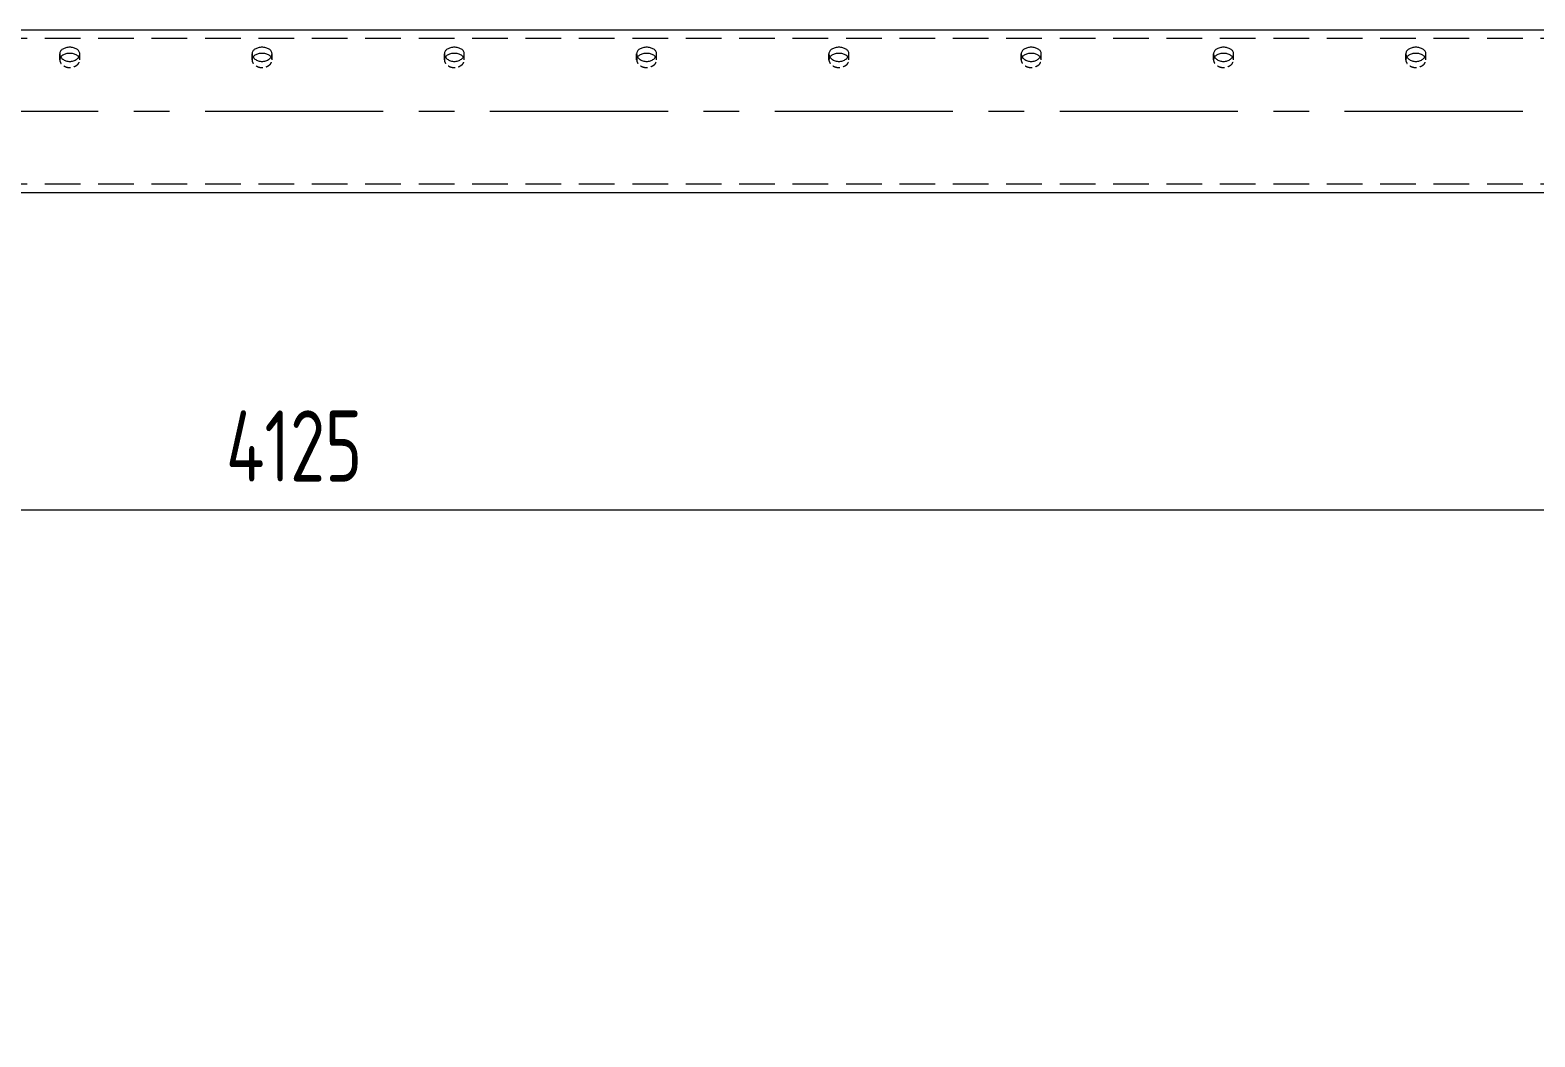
# Model space of a CAD drawing. Header units: millimetres. Extents: x -46397 to 283259, y -8690 to 23983.
# Drawn here: x 166660 to 167716, y 422 to 1129 of the extents above; entities that cross this region are included whole.
import ezdxf
from ezdxf import colors
from ezdxf.entities.mleader import LeaderData, LeaderLine
from ezdxf.math import Vec2, Vec3

# ---------------------------------------------------------------- set-up
doc = ezdxf.new("R2010")
doc.units = ezdxf.units.MM
doc.linetypes.add('CENTER', pattern=[2, 1.25, -0.25, 0.25, -0.25])
doc.linetypes.add('HIDDENX2', pattern=[0.75, 0.5, -0.25])
doc.layers.get('Defpoints').update_dxf_attribs({"lineweight": 0})
doc.layers.add('DUONGTAM', color=1, linetype='CENTER', lineweight=0)
doc.layers.add('PHANTOM 2', color=8, linetype='Continuous', lineweight=0)
doc.layers.add('flashshoot', color=7, linetype='Continuous')
doc.styles.add('GHI CHÚ 1', font='isocp_IV25.ttf', dxfattribs={"width": 0.8})
doc.styles.get("Standard").update_dxf_attribs({"font": 'isocp.shx', "width": 0.8})
doc.dimstyles.new('1-30SCALE', dxfattribs={"dimtxt": 75, "dimasz": 75, "dimexe": 37.5, "dimexo": 30, "dimgap": 30, "dimtad": 1, "dimtoh": 1, "dimdec": 0, "dimdsep": 46, "dimtxsty": 'GHI CHÚ 1', "dimcen": 0.09, "dimclrd": 256, "dimclre": 256, "dimclrt": 2, "dimadec": 0, "dimazin": 0, "dimtfac": 1, "dimtdec": 0, "dimtofl": 0, "dimtmove": 0, "dimatfit": 3, "dimfxl": 1, "dimlwd": 0, "dimlwe": 0, "dimarcsym": 0})

# ---------------------------------------------------------------- blocks, each defined once
blk = doc.blocks.new('_Dot')
at = {"color": 0, "linetype": 'ByBlock', "lineweight": -2}
blk.add_line((-0.5, 0), (-1, 0), dxfattribs=at)
at = {"color": 0, "linetype": 'ByBlock', "const_width": 0.5}
blk.add_lwpolyline([(-0.25, 0, 1), (0.25, 0, 1)], format="xyb", close=True, dxfattribs=at)
blk = doc.blocks.new('A$C46e65358')
at = {"color": 150, "linetype": 'Continuous', "lineweight": 0, "ltscale": 10, "extrusion": (2.28848e-17, 1, 0)}
for p, q in [((1125, -668.7), (-3000, -668.7)), ((1125, -783), (-2842, -783))]:
    blk.add_line(p, q, dxfattribs=at)
at = {"color": 1, "linetype": 'HIDDENX2', "lineweight": 0, "ltscale": 50, "extrusion": (2.28848e-17, 1, 0)}
for p, q in [((1125, -674.7), (-3000, -674.7)), ((1125, -777), (-2842, -777))]:
    blk.add_line(p, q, dxfattribs=at)
at = {"color": 1, "linetype": 'HIDDENX2', "lineweight": 0, "ltscale": 10, "extrusion": (2.28848e-17, 1, 0)}
for p, q in [((-1102, -689.7), (-1102, -685.4)), ((-1088, -689.7), (-1088, -685.4)), ((-967, -689.7), (-967, -685.4)), ((-953, -689.7), (-953, -685.4)), ((-832, -689.7), (-832, -685.4)), ((-818, -689.7), (-818, -685.4)), ((-697, -689.7), (-697, -685.4)), ((-683, -689.7), (-683, -685.4)), ((-562, -689.7), (-562, -685.4)), ((-548, -689.7), (-548, -685.4)), ((-427, -689.7), (-427, -685.4)), ((-413, -689.7), (-413, -685.4)), ((-292, -689.7), (-292, -685.4)), ((-278, -689.7), (-278, -685.4)), ((-157, -689.7), (-157, -685.4)), ((-143, -689.7), (-143, -685.4))]:
    blk.add_line(p, q, dxfattribs=at)
at = {"color": 150, "linetype": 'Continuous', "lineweight": 0, "ltscale": 10}
for points, knots in [([(-1095, -680.8), (-1094.6, -680.8), (-1094.1, -680.8), (-1093.2, -680.9), (-1092.8, -681), (-1091.9, -681.2), (-1091.5, -681.4), (-1090.7, -681.7), (-1090.4, -681.9), (-1089.7, -682.3), (-1089.4, -682.5), (-1088.9, -683), (-1088.7, -683.3), (-1088.4, -683.9), (-1088.2, -684.2), (-1088, -684.8), (-1088, -685.1), (-1088, -685.7), (-1088, -686.1), (-1088.2, -686.7), (-1088.4, -687.1), (-1088.7, -687.7), (-1088.9, -688), (-1089.4, -688.6), (-1089.7, -688.9), (-1090.4, -689.3), (-1090.7, -689.6), (-1091.5, -690), (-1091.9, -690.1), (-1092.8, -690.4), (-1093.2, -690.5), (-1094.1, -690.7), (-1094.6, -690.7), (-1095.4, -690.7), (-1095.9, -690.7), (-1096.8, -690.5), (-1097.2, -690.4), (-1098.1, -690.1), (-1098.5, -690), (-1099.3, -689.6), (-1099.6, -689.3), (-1100.3, -688.9), (-1100.6, -688.6), (-1101.1, -688), (-1101.3, -687.7), (-1101.6, -687.1), (-1101.8, -686.7), (-1102, -686.1), (-1102, -685.7), (-1102, -685.1), (-1102, -684.8), (-1101.8, -684.2), (-1101.6, -683.9), (-1101.3, -683.3), (-1101.1, -683), (-1100.6, -682.5), (-1100.3, -682.3), (-1099.6, -681.9), (-1099.3, -681.7), (-1098.5, -681.4), (-1098.1, -681.2), (-1097.2, -681), (-1096.8, -680.9), (-1095.9, -680.8), (-1095.4, -680.8), (-1095, -680.8)], [0, 0, 0, 0, 1.319832, 1.319832, 2.639664, 2.639664, 3.959497, 3.959497, 5.279329, 5.279329, 6.599151, 6.599151, 7.918973, 7.918973, 9.238795, 9.238795, 10.558617, 10.558617, 11.878439, 11.878439, 13.198261, 13.198261, 14.518084, 14.518084, 15.837906, 15.837906, 17.157738, 17.157738, 18.47757, 18.47757, 19.797402, 19.797402, 21.117235, 21.117235, 22.437067, 22.437067, 23.756899, 23.756899, 25.076731, 25.076731, 26.396564, 26.396564, 27.716386, 27.716386, 29.036208, 29.036208, 30.35603, 30.35603, 31.675852, 31.675852, 32.995674, 32.995674, 34.315496, 34.315496, 35.635318, 35.635318, 36.95514, 36.95514, 38.274973, 38.274973, 39.594805, 39.594805, 40.914637, 40.914637, 42.234469, 42.234469, 42.234469, 42.234469]), ([(-1095, -685.1), (-1095.4, -685.1), (-1095.9, -685.1), (-1096.8, -685.2), (-1097.2, -685.3), (-1098.1, -685.5), (-1098.5, -685.7), (-1099.3, -686), (-1099.6, -686.2), (-1100.3, -686.6), (-1100.6, -686.8), (-1101, -687.2), (-1101.2, -687.4), (-1101.3, -687.6)], [0, 0, 0, 0, 1.320193, 1.320193, 2.640387, 2.640387, 3.96058, 3.96058, 5.280773, 5.280773, 6.600951, 6.600951, 7.575934, 7.575934, 7.575934, 7.575934]), ([(-1088.7, -687.6), (-1088.8, -687.4), (-1089, -687.2), (-1089.4, -686.8), (-1089.7, -686.6), (-1090.4, -686.2), (-1090.7, -686), (-1091.5, -685.7), (-1091.9, -685.5), (-1092.8, -685.3), (-1093.2, -685.2), (-1094.1, -685.1), (-1094.6, -685.1), (-1095, -685.1)], [34.669998, 34.669998, 34.669998, 34.669998, 35.644982, 35.644982, 36.965159, 36.965159, 38.285352, 38.285352, 39.605546, 39.605546, 40.925739, 40.925739, 42.245932, 42.245932, 42.245932, 42.245932]), ([(-960, -680.8), (-959.6, -680.8), (-959.1, -680.8), (-958.2, -680.9), (-957.8, -681), (-956.9, -681.2), (-956.5, -681.4), (-955.7, -681.7), (-955.4, -681.9), (-954.7, -682.3), (-954.4, -682.5), (-953.9, -683), (-953.7, -683.3), (-953.4, -683.9), (-953.2, -684.2), (-953, -684.8), (-953, -685.1), (-953, -685.7), (-953, -686.1), (-953.2, -686.7), (-953.4, -687.1), (-953.7, -687.7), (-953.9, -688), (-954.4, -688.6), (-954.7, -688.9), (-955.4, -689.3), (-955.7, -689.6), (-956.5, -690), (-956.9, -690.1), (-957.8, -690.4), (-958.2, -690.5), (-959.1, -690.7), (-959.6, -690.7), (-960.4, -690.7), (-960.9, -690.7), (-961.8, -690.5), (-962.2, -690.4), (-963.1, -690.1), (-963.5, -690), (-964.3, -689.6), (-964.6, -689.3), (-965.3, -688.9), (-965.6, -688.6), (-966.1, -688), (-966.3, -687.7), (-966.6, -687.1), (-966.8, -686.7), (-967, -686.1), (-967, -685.7), (-967, -685.1), (-967, -684.8), (-966.8, -684.2), (-966.6, -683.9), (-966.3, -683.3), (-966.1, -683), (-965.6, -682.5), (-965.3, -682.3), (-964.6, -681.9), (-964.3, -681.7), (-963.5, -681.4), (-963.1, -681.2), (-962.2, -681), (-961.8, -680.9), (-960.9, -680.8), (-960.4, -680.8), (-960, -680.8)], [0, 0, 0, 0, 1.319832, 1.319832, 2.639664, 2.639664, 3.959497, 3.959497, 5.279329, 5.279329, 6.599151, 6.599151, 7.918973, 7.918973, 9.238795, 9.238795, 10.558617, 10.558617, 11.878439, 11.878439, 13.198261, 13.198261, 14.518084, 14.518084, 15.837906, 15.837906, 17.157738, 17.157738, 18.47757, 18.47757, 19.797402, 19.797402, 21.117235, 21.117235, 22.437067, 22.437067, 23.756899, 23.756899, 25.076731, 25.076731, 26.396564, 26.396564, 27.716386, 27.716386, 29.036208, 29.036208, 30.35603, 30.35603, 31.675852, 31.675852, 32.995674, 32.995674, 34.315496, 34.315496, 35.635318, 35.635318, 36.95514, 36.95514, 38.274973, 38.274973, 39.594805, 39.594805, 40.914637, 40.914637, 42.234469, 42.234469, 42.234469, 42.234469]), ([(-960, -685.1), (-960.4, -685.1), (-960.9, -685.1), (-961.8, -685.2), (-962.2, -685.3), (-963.1, -685.5), (-963.5, -685.7), (-964.3, -686), (-964.6, -686.2), (-965.3, -686.6), (-965.6, -686.8), (-966, -687.2), (-966.2, -687.4), (-966.3, -687.6)], [0, 0, 0, 0, 1.320193, 1.320193, 2.640387, 2.640387, 3.96058, 3.96058, 5.280773, 5.280773, 6.600951, 6.600951, 7.575934, 7.575934, 7.575934, 7.575934]), ([(-953.7, -687.6), (-953.8, -687.4), (-954, -687.2), (-954.4, -686.8), (-954.7, -686.6), (-955.4, -686.2), (-955.7, -686), (-956.5, -685.7), (-956.9, -685.5), (-957.8, -685.3), (-958.2, -685.2), (-959.1, -685.1), (-959.6, -685.1), (-960, -685.1)], [34.669998, 34.669998, 34.669998, 34.669998, 35.644982, 35.644982, 36.965159, 36.965159, 38.285352, 38.285352, 39.605546, 39.605546, 40.925739, 40.925739, 42.245932, 42.245932, 42.245932, 42.245932]), ([(-825, -680.8), (-824.6, -680.8), (-824.1, -680.8), (-823.2, -680.9), (-822.8, -681), (-821.9, -681.2), (-821.5, -681.4), (-820.7, -681.7), (-820.4, -681.9), (-819.7, -682.3), (-819.4, -682.5), (-818.9, -683), (-818.7, -683.3), (-818.4, -683.9), (-818.2, -684.2), (-818, -684.8), (-818, -685.1), (-818, -685.7), (-818, -686.1), (-818.2, -686.7), (-818.4, -687.1), (-818.7, -687.7), (-818.9, -688), (-819.4, -688.6), (-819.7, -688.9), (-820.4, -689.3), (-820.7, -689.6), (-821.5, -690), (-821.9, -690.1), (-822.8, -690.4), (-823.2, -690.5), (-824.1, -690.7), (-824.6, -690.7), (-825.4, -690.7), (-825.9, -690.7), (-826.8, -690.5), (-827.2, -690.4), (-828.1, -690.1), (-828.5, -690), (-829.3, -689.6), (-829.6, -689.3), (-830.3, -688.9), (-830.6, -688.6), (-831.1, -688), (-831.3, -687.7), (-831.6, -687.1), (-831.8, -686.7), (-832, -686.1), (-832, -685.7), (-832, -685.1), (-832, -684.8), (-831.8, -684.2), (-831.6, -683.9), (-831.3, -683.3), (-831.1, -683), (-830.6, -682.5), (-830.3, -682.3), (-829.6, -681.9), (-829.3, -681.7), (-828.5, -681.4), (-828.1, -681.2), (-827.2, -681), (-826.8, -680.9), (-825.9, -680.8), (-825.4, -680.8), (-825, -680.8)], [0, 0, 0, 0, 1.319832, 1.319832, 2.639664, 2.639664, 3.959497, 3.959497, 5.279329, 5.279329, 6.599151, 6.599151, 7.918973, 7.918973, 9.238795, 9.238795, 10.558617, 10.558617, 11.878439, 11.878439, 13.198261, 13.198261, 14.518084, 14.518084, 15.837906, 15.837906, 17.157738, 17.157738, 18.47757, 18.47757, 19.797402, 19.797402, 21.117235, 21.117235, 22.437067, 22.437067, 23.756899, 23.756899, 25.076731, 25.076731, 26.396564, 26.396564, 27.716386, 27.716386, 29.036208, 29.036208, 30.35603, 30.35603, 31.675852, 31.675852, 32.995674, 32.995674, 34.315496, 34.315496, 35.635318, 35.635318, 36.95514, 36.95514, 38.274973, 38.274973, 39.594805, 39.594805, 40.914637, 40.914637, 42.234469, 42.234469, 42.234469, 42.234469]), ([(-825, -685.1), (-825.4, -685.1), (-825.9, -685.1), (-826.8, -685.2), (-827.2, -685.3), (-828.1, -685.5), (-828.5, -685.7), (-829.3, -686), (-829.6, -686.2), (-830.3, -686.6), (-830.6, -686.8), (-831, -687.2), (-831.2, -687.4), (-831.3, -687.6)], [0, 0, 0, 0, 1.320193, 1.320193, 2.640387, 2.640387, 3.96058, 3.96058, 5.280773, 5.280773, 6.600951, 6.600951, 7.575934, 7.575934, 7.575934, 7.575934]), ([(-818.7, -687.6), (-818.8, -687.4), (-819, -687.2), (-819.4, -686.8), (-819.7, -686.6), (-820.4, -686.2), (-820.7, -686), (-821.5, -685.7), (-821.9, -685.5), (-822.8, -685.3), (-823.2, -685.2), (-824.1, -685.1), (-824.6, -685.1), (-825, -685.1)], [34.669998, 34.669998, 34.669998, 34.669998, 35.644982, 35.644982, 36.965159, 36.965159, 38.285352, 38.285352, 39.605546, 39.605546, 40.925739, 40.925739, 42.245932, 42.245932, 42.245932, 42.245932]), ([(-690, -680.8), (-689.6, -680.8), (-689.1, -680.8), (-688.2, -680.9), (-687.8, -681), (-686.9, -681.2), (-686.5, -681.4), (-685.7, -681.7), (-685.4, -681.9), (-684.7, -682.3), (-684.4, -682.5), (-683.9, -683), (-683.7, -683.3), (-683.4, -683.9), (-683.2, -684.2), (-683, -684.8), (-683, -685.1), (-683, -685.7), (-683, -686.1), (-683.2, -686.7), (-683.4, -687.1), (-683.7, -687.7), (-683.9, -688), (-684.4, -688.6), (-684.7, -688.9), (-685.4, -689.3), (-685.7, -689.6), (-686.5, -690), (-686.9, -690.1), (-687.8, -690.4), (-688.2, -690.5), (-689.1, -690.7), (-689.6, -690.7), (-690.4, -690.7), (-690.9, -690.7), (-691.8, -690.5), (-692.2, -690.4), (-693.1, -690.1), (-693.5, -690), (-694.3, -689.6), (-694.6, -689.3), (-695.3, -688.9), (-695.6, -688.6), (-696.1, -688), (-696.3, -687.7), (-696.6, -687.1), (-696.8, -686.7), (-697, -686.1), (-697, -685.7), (-697, -685.1), (-697, -684.8), (-696.8, -684.2), (-696.6, -683.9), (-696.3, -683.3), (-696.1, -683), (-695.6, -682.5), (-695.3, -682.3), (-694.6, -681.9), (-694.3, -681.7), (-693.5, -681.4), (-693.1, -681.2), (-692.2, -681), (-691.8, -680.9), (-690.9, -680.8), (-690.4, -680.8), (-690, -680.8)], [0, 0, 0, 0, 1.319832, 1.319832, 2.639664, 2.639664, 3.959497, 3.959497, 5.279329, 5.279329, 6.599151, 6.599151, 7.918973, 7.918973, 9.238795, 9.238795, 10.558617, 10.558617, 11.878439, 11.878439, 13.198261, 13.198261, 14.518084, 14.518084, 15.837906, 15.837906, 17.157738, 17.157738, 18.47757, 18.47757, 19.797402, 19.797402, 21.117235, 21.117235, 22.437067, 22.437067, 23.756899, 23.756899, 25.076731, 25.076731, 26.396564, 26.396564, 27.716386, 27.716386, 29.036208, 29.036208, 30.35603, 30.35603, 31.675852, 31.675852, 32.995674, 32.995674, 34.315496, 34.315496, 35.635318, 35.635318, 36.95514, 36.95514, 38.274973, 38.274973, 39.594805, 39.594805, 40.914637, 40.914637, 42.234469, 42.234469, 42.234469, 42.234469]), ([(-690, -685.1), (-690.4, -685.1), (-690.9, -685.1), (-691.8, -685.2), (-692.2, -685.3), (-693.1, -685.5), (-693.5, -685.7), (-694.3, -686), (-694.6, -686.2), (-695.3, -686.6), (-695.6, -686.8), (-696, -687.2), (-696.2, -687.4), (-696.3, -687.6)], [0, 0, 0, 0, 1.320193, 1.320193, 2.640387, 2.640387, 3.96058, 3.96058, 5.280773, 5.280773, 6.600951, 6.600951, 7.575934, 7.575934, 7.575934, 7.575934]), ([(-683.7, -687.6), (-683.8, -687.4), (-684, -687.2), (-684.4, -686.8), (-684.7, -686.6), (-685.4, -686.2), (-685.7, -686), (-686.5, -685.7), (-686.9, -685.5), (-687.8, -685.3), (-688.2, -685.2), (-689.1, -685.1), (-689.6, -685.1), (-690, -685.1)], [34.669998, 34.669998, 34.669998, 34.669998, 35.644982, 35.644982, 36.965159, 36.965159, 38.285352, 38.285352, 39.605546, 39.605546, 40.925739, 40.925739, 42.245932, 42.245932, 42.245932, 42.245932]), ([(-555, -680.8), (-554.6, -680.8), (-554.1, -680.8), (-553.2, -680.9), (-552.8, -681), (-551.9, -681.2), (-551.5, -681.4), (-550.7, -681.7), (-550.4, -681.9), (-549.7, -682.3), (-549.4, -682.5), (-548.9, -683), (-548.7, -683.3), (-548.4, -683.9), (-548.2, -684.2), (-548, -684.8), (-548, -685.1), (-548, -685.7), (-548, -686.1), (-548.2, -686.7), (-548.4, -687.1), (-548.7, -687.7), (-548.9, -688), (-549.4, -688.6), (-549.7, -688.9), (-550.4, -689.3), (-550.7, -689.6), (-551.5, -690), (-551.9, -690.1), (-552.8, -690.4), (-553.2, -690.5), (-554.1, -690.7), (-554.6, -690.7), (-555.4, -690.7), (-555.9, -690.7), (-556.8, -690.5), (-557.2, -690.4), (-558.1, -690.1), (-558.5, -690), (-559.3, -689.6), (-559.6, -689.3), (-560.3, -688.9), (-560.6, -688.6), (-561.1, -688), (-561.3, -687.7), (-561.6, -687.1), (-561.8, -686.7), (-562, -686.1), (-562, -685.7), (-562, -685.1), (-562, -684.8), (-561.8, -684.2), (-561.6, -683.9), (-561.3, -683.3), (-561.1, -683), (-560.6, -682.5), (-560.3, -682.3), (-559.6, -681.9), (-559.3, -681.7), (-558.5, -681.4), (-558.1, -681.2), (-557.2, -681), (-556.8, -680.9), (-555.9, -680.8), (-555.4, -680.8), (-555, -680.8)], [0, 0, 0, 0, 1.319832, 1.319832, 2.639664, 2.639664, 3.959497, 3.959497, 5.279329, 5.279329, 6.599151, 6.599151, 7.918973, 7.918973, 9.238795, 9.238795, 10.558617, 10.558617, 11.878439, 11.878439, 13.198261, 13.198261, 14.518084, 14.518084, 15.837906, 15.837906, 17.157738, 17.157738, 18.47757, 18.47757, 19.797402, 19.797402, 21.117235, 21.117235, 22.437067, 22.437067, 23.756899, 23.756899, 25.076731, 25.076731, 26.396564, 26.396564, 27.716386, 27.716386, 29.036208, 29.036208, 30.35603, 30.35603, 31.675852, 31.675852, 32.995674, 32.995674, 34.315496, 34.315496, 35.635318, 35.635318, 36.95514, 36.95514, 38.274973, 38.274973, 39.594805, 39.594805, 40.914637, 40.914637, 42.234469, 42.234469, 42.234469, 42.234469]), ([(-555, -685.1), (-555.4, -685.1), (-555.9, -685.1), (-556.8, -685.2), (-557.2, -685.3), (-558.1, -685.5), (-558.5, -685.7), (-559.3, -686), (-559.6, -686.2), (-560.3, -686.6), (-560.6, -686.8), (-561, -687.2), (-561.2, -687.4), (-561.3, -687.6)], [0, 0, 0, 0, 1.320193, 1.320193, 2.640387, 2.640387, 3.96058, 3.96058, 5.280773, 5.280773, 6.600951, 6.600951, 7.575934, 7.575934, 7.575934, 7.575934]), ([(-548.7, -687.6), (-548.8, -687.4), (-549, -687.2), (-549.4, -686.8), (-549.7, -686.6), (-550.4, -686.2), (-550.7, -686), (-551.5, -685.7), (-551.9, -685.5), (-552.8, -685.3), (-553.2, -685.2), (-554.1, -685.1), (-554.6, -685.1), (-555, -685.1)], [34.669998, 34.669998, 34.669998, 34.669998, 35.644982, 35.644982, 36.965159, 36.965159, 38.285352, 38.285352, 39.605546, 39.605546, 40.925739, 40.925739, 42.245932, 42.245932, 42.245932, 42.245932]), ([(-420, -680.8), (-419.6, -680.8), (-419.1, -680.8), (-418.2, -680.9), (-417.8, -681), (-416.9, -681.2), (-416.5, -681.4), (-415.7, -681.7), (-415.4, -681.9), (-414.7, -682.3), (-414.4, -682.5), (-413.9, -683), (-413.7, -683.3), (-413.4, -683.9), (-413.2, -684.2), (-413, -684.8), (-413, -685.1), (-413, -685.7), (-413, -686.1), (-413.2, -686.7), (-413.4, -687.1), (-413.7, -687.7), (-413.9, -688), (-414.4, -688.6), (-414.7, -688.9), (-415.4, -689.3), (-415.7, -689.6), (-416.5, -690), (-416.9, -690.1), (-417.8, -690.4), (-418.2, -690.5), (-419.1, -690.7), (-419.6, -690.7), (-420.4, -690.7), (-420.9, -690.7), (-421.8, -690.5), (-422.2, -690.4), (-423.1, -690.1), (-423.5, -690), (-424.3, -689.6), (-424.6, -689.3), (-425.3, -688.9), (-425.6, -688.6), (-426.1, -688), (-426.3, -687.7), (-426.6, -687.1), (-426.8, -686.7), (-427, -686.1), (-427, -685.7), (-427, -685.1), (-427, -684.8), (-426.8, -684.2), (-426.6, -683.9), (-426.3, -683.3), (-426.1, -683), (-425.6, -682.5), (-425.3, -682.3), (-424.6, -681.9), (-424.3, -681.7), (-423.5, -681.4), (-423.1, -681.2), (-422.2, -681), (-421.8, -680.9), (-420.9, -680.8), (-420.4, -680.8), (-420, -680.8)], [0, 0, 0, 0, 1.319832, 1.319832, 2.639664, 2.639664, 3.959497, 3.959497, 5.279329, 5.279329, 6.599151, 6.599151, 7.918973, 7.918973, 9.238795, 9.238795, 10.558617, 10.558617, 11.878439, 11.878439, 13.198261, 13.198261, 14.518084, 14.518084, 15.837906, 15.837906, 17.157738, 17.157738, 18.47757, 18.47757, 19.797402, 19.797402, 21.117235, 21.117235, 22.437067, 22.437067, 23.756899, 23.756899, 25.076731, 25.076731, 26.396564, 26.396564, 27.716386, 27.716386, 29.036208, 29.036208, 30.35603, 30.35603, 31.675852, 31.675852, 32.995674, 32.995674, 34.315496, 34.315496, 35.635318, 35.635318, 36.95514, 36.95514, 38.274973, 38.274973, 39.594805, 39.594805, 40.914637, 40.914637, 42.234469, 42.234469, 42.234469, 42.234469]), ([(-420, -685.1), (-420.4, -685.1), (-420.9, -685.1), (-421.8, -685.2), (-422.2, -685.3), (-423.1, -685.5), (-423.5, -685.7), (-424.3, -686), (-424.6, -686.2), (-425.3, -686.6), (-425.6, -686.8), (-426, -687.2), (-426.2, -687.4), (-426.3, -687.6)], [0, 0, 0, 0, 1.320193, 1.320193, 2.640387, 2.640387, 3.96058, 3.96058, 5.280773, 5.280773, 6.600951, 6.600951, 7.575934, 7.575934, 7.575934, 7.575934]), ([(-413.7, -687.6), (-413.8, -687.4), (-414, -687.2), (-414.4, -686.8), (-414.7, -686.6), (-415.4, -686.2), (-415.7, -686), (-416.5, -685.7), (-416.9, -685.5), (-417.8, -685.3), (-418.2, -685.2), (-419.1, -685.1), (-419.6, -685.1), (-420, -685.1)], [34.669998, 34.669998, 34.669998, 34.669998, 35.644982, 35.644982, 36.965159, 36.965159, 38.285352, 38.285352, 39.605546, 39.605546, 40.925739, 40.925739, 42.245932, 42.245932, 42.245932, 42.245932]), ([(-285, -680.8), (-284.6, -680.8), (-284.1, -680.8), (-283.2, -680.9), (-282.8, -681), (-281.9, -681.2), (-281.5, -681.4), (-280.7, -681.7), (-280.4, -681.9), (-279.7, -682.3), (-279.4, -682.5), (-278.9, -683), (-278.7, -683.3), (-278.4, -683.9), (-278.2, -684.2), (-278, -684.8), (-278, -685.1), (-278, -685.7), (-278, -686.1), (-278.2, -686.7), (-278.4, -687.1), (-278.7, -687.7), (-278.9, -688), (-279.4, -688.6), (-279.7, -688.9), (-280.4, -689.3), (-280.7, -689.6), (-281.5, -690), (-281.9, -690.1), (-282.8, -690.4), (-283.2, -690.5), (-284.1, -690.7), (-284.6, -690.7), (-285.4, -690.7), (-285.9, -690.7), (-286.8, -690.5), (-287.2, -690.4), (-288.1, -690.1), (-288.5, -690), (-289.3, -689.6), (-289.6, -689.3), (-290.3, -688.9), (-290.6, -688.6), (-291.1, -688), (-291.3, -687.7), (-291.6, -687.1), (-291.8, -686.7), (-292, -686.1), (-292, -685.7), (-292, -685.1), (-292, -684.8), (-291.8, -684.2), (-291.6, -683.9), (-291.3, -683.3), (-291.1, -683), (-290.6, -682.5), (-290.3, -682.3), (-289.6, -681.9), (-289.3, -681.7), (-288.5, -681.4), (-288.1, -681.2), (-287.2, -681), (-286.8, -680.9), (-285.9, -680.8), (-285.4, -680.8), (-285, -680.8)], [0, 0, 0, 0, 1.319832, 1.319832, 2.639664, 2.639664, 3.959497, 3.959497, 5.279329, 5.279329, 6.599151, 6.599151, 7.918973, 7.918973, 9.238795, 9.238795, 10.558617, 10.558617, 11.878439, 11.878439, 13.198261, 13.198261, 14.518084, 14.518084, 15.837906, 15.837906, 17.157738, 17.157738, 18.47757, 18.47757, 19.797402, 19.797402, 21.117235, 21.117235, 22.437067, 22.437067, 23.756899, 23.756899, 25.076731, 25.076731, 26.396564, 26.396564, 27.716386, 27.716386, 29.036208, 29.036208, 30.35603, 30.35603, 31.675852, 31.675852, 32.995674, 32.995674, 34.315496, 34.315496, 35.635318, 35.635318, 36.95514, 36.95514, 38.274973, 38.274973, 39.594805, 39.594805, 40.914637, 40.914637, 42.234469, 42.234469, 42.234469, 42.234469]), ([(-285, -685.1), (-285.4, -685.1), (-285.9, -685.1), (-286.8, -685.2), (-287.2, -685.3), (-288.1, -685.5), (-288.5, -685.7), (-289.3, -686), (-289.6, -686.2), (-290.3, -686.6), (-290.6, -686.8), (-291, -687.2), (-291.2, -687.4), (-291.3, -687.6)], [0, 0, 0, 0, 1.320193, 1.320193, 2.640387, 2.640387, 3.96058, 3.96058, 5.280773, 5.280773, 6.600951, 6.600951, 7.575934, 7.575934, 7.575934, 7.575934]), ([(-278.7, -687.6), (-278.8, -687.4), (-279, -687.2), (-279.4, -686.8), (-279.7, -686.6), (-280.4, -686.2), (-280.7, -686), (-281.5, -685.7), (-281.9, -685.5), (-282.8, -685.3), (-283.2, -685.2), (-284.1, -685.1), (-284.6, -685.1), (-285, -685.1)], [34.669998, 34.669998, 34.669998, 34.669998, 35.644982, 35.644982, 36.965159, 36.965159, 38.285352, 38.285352, 39.605546, 39.605546, 40.925739, 40.925739, 42.245932, 42.245932, 42.245932, 42.245932]), ([(-150, -680.8), (-149.6, -680.8), (-149.1, -680.8), (-148.2, -680.9), (-147.8, -681), (-146.9, -681.2), (-146.5, -681.4), (-145.7, -681.7), (-145.4, -681.9), (-144.7, -682.3), (-144.4, -682.5), (-143.9, -683), (-143.7, -683.3), (-143.4, -683.9), (-143.2, -684.2), (-143, -684.8), (-143, -685.1), (-143, -685.7), (-143, -686.1), (-143.2, -686.7), (-143.4, -687.1), (-143.7, -687.7), (-143.9, -688), (-144.4, -688.6), (-144.7, -688.9), (-145.4, -689.3), (-145.7, -689.6), (-146.5, -690), (-146.9, -690.1), (-147.8, -690.4), (-148.2, -690.5), (-149.1, -690.7), (-149.6, -690.7), (-150.4, -690.7), (-150.9, -690.7), (-151.8, -690.5), (-152.2, -690.4), (-153.1, -690.1), (-153.5, -690), (-154.3, -689.6), (-154.6, -689.3), (-155.3, -688.9), (-155.6, -688.6), (-156.1, -688), (-156.3, -687.7), (-156.6, -687.1), (-156.8, -686.7), (-157, -686.1), (-157, -685.7), (-157, -685.1), (-157, -684.8), (-156.8, -684.2), (-156.6, -683.9), (-156.3, -683.3), (-156.1, -683), (-155.6, -682.5), (-155.3, -682.3), (-154.6, -681.9), (-154.3, -681.7), (-153.5, -681.4), (-153.1, -681.2), (-152.2, -681), (-151.8, -680.9), (-150.9, -680.8), (-150.4, -680.8), (-150, -680.8)], [0, 0, 0, 0, 1.319832, 1.319832, 2.639664, 2.639664, 3.959497, 3.959497, 5.279329, 5.279329, 6.599151, 6.599151, 7.918973, 7.918973, 9.238795, 9.238795, 10.558617, 10.558617, 11.878439, 11.878439, 13.198261, 13.198261, 14.518084, 14.518084, 15.837906, 15.837906, 17.157738, 17.157738, 18.47757, 18.47757, 19.797402, 19.797402, 21.117235, 21.117235, 22.437067, 22.437067, 23.756899, 23.756899, 25.076731, 25.076731, 26.396564, 26.396564, 27.716386, 27.716386, 29.036208, 29.036208, 30.35603, 30.35603, 31.675852, 31.675852, 32.995674, 32.995674, 34.315496, 34.315496, 35.635318, 35.635318, 36.95514, 36.95514, 38.274973, 38.274973, 39.594805, 39.594805, 40.914637, 40.914637, 42.234469, 42.234469, 42.234469, 42.234469]), ([(-150, -685.1), (-150.4, -685.1), (-150.9, -685.1), (-151.8, -685.2), (-152.2, -685.3), (-153.1, -685.5), (-153.5, -685.7), (-154.3, -686), (-154.6, -686.2), (-155.3, -686.6), (-155.6, -686.8), (-156, -687.2), (-156.2, -687.4), (-156.3, -687.6)], [0, 0, 0, 0, 1.320193, 1.320193, 2.640387, 2.640387, 3.96058, 3.96058, 5.280773, 5.280773, 6.600951, 6.600951, 7.575934, 7.575934, 7.575934, 7.575934]), ([(-143.7, -687.6), (-143.8, -687.4), (-144, -687.2), (-144.4, -686.8), (-144.7, -686.6), (-145.4, -686.2), (-145.7, -686), (-146.5, -685.7), (-146.9, -685.5), (-147.8, -685.3), (-148.2, -685.2), (-149.1, -685.1), (-149.6, -685.1), (-150, -685.1)], [34.669998, 34.669998, 34.669998, 34.669998, 35.644982, 35.644982, 36.965159, 36.965159, 38.285352, 38.285352, 39.605546, 39.605546, 40.925739, 40.925739, 42.245932, 42.245932, 42.245932, 42.245932])]:
    blk.add_open_spline(points, degree=3, knots=knots, dxfattribs=at)
at = {"color": 1, "linetype": 'HIDDENX2', "lineweight": 0, "ltscale": 10}
for points in [[(-1101.3, -687.6), (-1101.4, -687.7), (-1101.4, -687.8), (-1101.6, -688.1), (-1101.8, -688.4), (-1102, -689.1), (-1102, -689.4), (-1102, -690), (-1102, -690.3), (-1101.8, -691), (-1101.6, -691.3), (-1101.3, -692), (-1101.1, -692.3), (-1100.6, -692.9), (-1100.3, -693.1), (-1099.6, -693.6), (-1099.3, -693.8), (-1098.5, -694.2), (-1098.1, -694.4), (-1097.2, -694.7), (-1096.8, -694.8), (-1095.9, -695), (-1095.4, -695), (-1094.6, -695), (-1094.1, -695), (-1093.2, -694.8), (-1092.8, -694.7), (-1091.9, -694.4), (-1091.5, -694.2), (-1090.7, -693.8), (-1090.4, -693.6), (-1089.7, -693.1), (-1089.4, -692.9), (-1088.9, -692.3), (-1088.7, -692), (-1088.4, -691.3), (-1088.2, -691), (-1088, -690.3), (-1088, -690), (-1088, -689.4), (-1088, -689.1), (-1088.2, -688.4), (-1088.4, -688.1), (-1088.6, -687.8), (-1088.6, -687.7), (-1088.7, -687.6)], [(-966.3, -687.6), (-966.4, -687.7), (-966.4, -687.8), (-966.6, -688.1), (-966.8, -688.4), (-967, -689.1), (-967, -689.4), (-967, -690), (-967, -690.3), (-966.8, -691), (-966.6, -691.3), (-966.3, -692), (-966.1, -692.3), (-965.6, -692.9), (-965.3, -693.1), (-964.6, -693.6), (-964.3, -693.8), (-963.5, -694.2), (-963.1, -694.4), (-962.2, -694.7), (-961.8, -694.8), (-960.9, -695), (-960.4, -695), (-959.6, -695), (-959.1, -695), (-958.2, -694.8), (-957.8, -694.7), (-956.9, -694.4), (-956.5, -694.2), (-955.7, -693.8), (-955.4, -693.6), (-954.7, -693.1), (-954.4, -692.9), (-953.9, -692.3), (-953.7, -692), (-953.4, -691.3), (-953.2, -691), (-953, -690.3), (-953, -690), (-953, -689.4), (-953, -689.1), (-953.2, -688.4), (-953.4, -688.1), (-953.6, -687.8), (-953.6, -687.7), (-953.7, -687.6)], [(-831.3, -687.6), (-831.4, -687.7), (-831.4, -687.8), (-831.6, -688.1), (-831.8, -688.4), (-832, -689.1), (-832, -689.4), (-832, -690), (-832, -690.3), (-831.8, -691), (-831.6, -691.3), (-831.3, -692), (-831.1, -692.3), (-830.6, -692.9), (-830.3, -693.1), (-829.6, -693.6), (-829.3, -693.8), (-828.5, -694.2), (-828.1, -694.4), (-827.2, -694.7), (-826.8, -694.8), (-825.9, -695), (-825.4, -695), (-824.6, -695), (-824.1, -695), (-823.2, -694.8), (-822.8, -694.7), (-821.9, -694.4), (-821.5, -694.2), (-820.7, -693.8), (-820.4, -693.6), (-819.7, -693.1), (-819.4, -692.9), (-818.9, -692.3), (-818.7, -692), (-818.4, -691.3), (-818.2, -691), (-818, -690.3), (-818, -690), (-818, -689.4), (-818, -689.1), (-818.2, -688.4), (-818.4, -688.1), (-818.6, -687.8), (-818.6, -687.7), (-818.7, -687.6)], [(-696.3, -687.6), (-696.4, -687.7), (-696.4, -687.8), (-696.6, -688.1), (-696.8, -688.4), (-697, -689.1), (-697, -689.4), (-697, -690), (-697, -690.3), (-696.8, -691), (-696.6, -691.3), (-696.3, -692), (-696.1, -692.3), (-695.6, -692.9), (-695.3, -693.1), (-694.6, -693.6), (-694.3, -693.8), (-693.5, -694.2), (-693.1, -694.4), (-692.2, -694.7), (-691.8, -694.8), (-690.9, -695), (-690.4, -695), (-689.6, -695), (-689.1, -695), (-688.2, -694.8), (-687.8, -694.7), (-686.9, -694.4), (-686.5, -694.2), (-685.7, -693.8), (-685.4, -693.6), (-684.7, -693.1), (-684.4, -692.9), (-683.9, -692.3), (-683.7, -692), (-683.4, -691.3), (-683.2, -691), (-683, -690.3), (-683, -690), (-683, -689.4), (-683, -689.1), (-683.2, -688.4), (-683.4, -688.1), (-683.6, -687.8), (-683.6, -687.7), (-683.7, -687.6)], [(-561.3, -687.6), (-561.4, -687.7), (-561.4, -687.8), (-561.6, -688.1), (-561.8, -688.4), (-562, -689.1), (-562, -689.4), (-562, -690), (-562, -690.3), (-561.8, -691), (-561.6, -691.3), (-561.3, -692), (-561.1, -692.3), (-560.6, -692.9), (-560.3, -693.1), (-559.6, -693.6), (-559.3, -693.8), (-558.5, -694.2), (-558.1, -694.4), (-557.2, -694.7), (-556.8, -694.8), (-555.9, -695), (-555.4, -695), (-554.6, -695), (-554.1, -695), (-553.2, -694.8), (-552.8, -694.7), (-551.9, -694.4), (-551.5, -694.2), (-550.7, -693.8), (-550.4, -693.6), (-549.7, -693.1), (-549.4, -692.9), (-548.9, -692.3), (-548.7, -692), (-548.4, -691.3), (-548.2, -691), (-548, -690.3), (-548, -690), (-548, -689.4), (-548, -689.1), (-548.2, -688.4), (-548.4, -688.1), (-548.6, -687.8), (-548.6, -687.7), (-548.7, -687.6)], [(-426.3, -687.6), (-426.4, -687.7), (-426.4, -687.8), (-426.6, -688.1), (-426.8, -688.4), (-427, -689.1), (-427, -689.4), (-427, -690), (-427, -690.3), (-426.8, -691), (-426.6, -691.3), (-426.3, -692), (-426.1, -692.3), (-425.6, -692.9), (-425.3, -693.1), (-424.6, -693.6), (-424.3, -693.8), (-423.5, -694.2), (-423.1, -694.4), (-422.2, -694.7), (-421.8, -694.8), (-420.9, -695), (-420.4, -695), (-419.6, -695), (-419.1, -695), (-418.2, -694.8), (-417.8, -694.7), (-416.9, -694.4), (-416.5, -694.2), (-415.7, -693.8), (-415.4, -693.6), (-414.7, -693.1), (-414.4, -692.9), (-413.9, -692.3), (-413.7, -692), (-413.4, -691.3), (-413.2, -691), (-413, -690.3), (-413, -690), (-413, -689.4), (-413, -689.1), (-413.2, -688.4), (-413.4, -688.1), (-413.6, -687.8), (-413.6, -687.7), (-413.7, -687.6)], [(-291.3, -687.6), (-291.4, -687.7), (-291.4, -687.8), (-291.6, -688.1), (-291.8, -688.4), (-292, -689.1), (-292, -689.4), (-292, -690), (-292, -690.3), (-291.8, -691), (-291.6, -691.3), (-291.3, -692), (-291.1, -692.3), (-290.6, -692.9), (-290.3, -693.1), (-289.6, -693.6), (-289.3, -693.8), (-288.5, -694.2), (-288.1, -694.4), (-287.2, -694.7), (-286.8, -694.8), (-285.9, -695), (-285.4, -695), (-284.6, -695), (-284.1, -695), (-283.2, -694.8), (-282.8, -694.7), (-281.9, -694.4), (-281.5, -694.2), (-280.7, -693.8), (-280.4, -693.6), (-279.7, -693.1), (-279.4, -692.9), (-278.9, -692.3), (-278.7, -692), (-278.4, -691.3), (-278.2, -691), (-278, -690.3), (-278, -690), (-278, -689.4), (-278, -689.1), (-278.2, -688.4), (-278.4, -688.1), (-278.6, -687.8), (-278.6, -687.7), (-278.7, -687.6)], [(-156.3, -687.6), (-156.4, -687.7), (-156.4, -687.8), (-156.6, -688.1), (-156.8, -688.4), (-157, -689.1), (-157, -689.4), (-157, -690), (-157, -690.3), (-156.8, -691), (-156.6, -691.3), (-156.3, -692), (-156.1, -692.3), (-155.6, -692.9), (-155.3, -693.1), (-154.6, -693.6), (-154.3, -693.8), (-153.5, -694.2), (-153.1, -694.4), (-152.2, -694.7), (-151.8, -694.8), (-150.9, -695), (-150.4, -695), (-149.6, -695), (-149.1, -695), (-148.2, -694.8), (-147.8, -694.7), (-146.9, -694.4), (-146.5, -694.2), (-145.7, -693.8), (-145.4, -693.6), (-144.7, -693.1), (-144.4, -692.9), (-143.9, -692.3), (-143.7, -692), (-143.4, -691.3), (-143.2, -691), (-143, -690.3), (-143, -690), (-143, -689.4), (-143, -689.1), (-143.2, -688.4), (-143.4, -688.1), (-143.6, -687.8), (-143.6, -687.7), (-143.7, -687.6)]]:
    blk.add_open_spline(points, degree=3, knots=[7.575934, 7.575934, 7.575934, 7.575934, 7.921128, 7.921128, 9.241306, 9.241306, 10.561483, 10.561483, 11.881661, 11.881661, 13.201838, 13.201838, 14.522015, 14.522015, 15.842193, 15.842193, 17.162386, 17.162386, 18.48258, 18.48258, 19.802773, 19.802773, 21.122966, 21.122966, 22.44316, 22.44316, 23.763353, 23.763353, 25.083546, 25.083546, 26.40374, 26.40374, 27.723917, 27.723917, 29.044094, 29.044094, 30.364272, 30.364272, 31.684449, 31.684449, 33.004627, 33.004627, 34.324804, 34.324804, 34.669998, 34.669998, 34.669998, 34.669998], dxfattribs=at)
at = {"layer": 'DUONGTAM', "color": 1, "ltscale": 100, "extrusion": (2.28848e-17, 1, 0)}
blk.add_line((1125, -725.8), (-3000, -725.8), dxfattribs=at)
blk = doc.blocks.new('*D659')
at = {"layer": 'Defpoints', "color": 0, "transparency": 16777216}
for p in [(164782.9, 1014.6, -1.5), (168907.9, 1014.6, -1.5), (164782.9, 791.8)]:
    blk.add_point(p, dxfattribs=at)
at = {"layer": 'PHANTOM 2', "linetype": 'Continuous', "lineweight": 0, "transparency": 16777216}
for p, q in [((164782.9, 994.6), (164782.9, 771.8)), ((168907.9, 994.6), (168907.9, 771.8)), ((168862.9, 791.8), (164827.9, 791.8))]:
    blk.add_line(p, q, dxfattribs=at)
at = {"layer": 'PHANTOM 2', "transparency": 16777216}
for points in [[(164827.9, 799.3), (164827.9, 784.3), (164782.9, 791.8)], [(168862.9, 799.3), (168862.9, 784.3), (168907.9, 791.8)]]:
    blk.add_solid(points, dxfattribs=at)
at = {"layer": 'PHANTOM 2', "color": 2, "transparency": 16777216, "insert": (166845.4, 836.8), "char_height": 50, "attachment_point": 5, "style": 'GHI CHÚ 1'}
blk.add_mtext('4125', dxfattribs=at)

msp = doc.modelspace()

# ---------------------------------------------------------------- block references
at = {"layer": 'flashshoot'}
msp.add_blockref('A$C46e65358', (167782.85, 1797.59, -1.5), dxfattribs=at)

# ---------------------------------------------------------------- dimensions: what is measured, and where the dimension line sits
at = {"layer": 'PHANTOM 2'}
dim = msp.add_linear_dim(base=(164782.85, 791.79), p1=(168907.85, 1014.59, -1.5), p2=(164782.85, 1014.59, -1.5), dimstyle='1-30SCALE', override={"dimtxt": 50, "dimasz": 45, "dimexe": 20, "dimexo": 20, "dimgap": 20, "dimtmove": 1}, dxfattribs=at)
dim.commit()
dim.dimension.update_dxf_attribs({"geometry": '*D659', "text_midpoint": (166845.35, 836.79)})

# ---------------------------------------------------------------- leaders
at = {"color": 3, "ltscale": 5}
ml = msp.add_multileader_mtext('Standard', dxfattribs=at)
ml.set_content('{\\fArial|b0|i0|c0|p34;Khoan lỗ %%C10 cho cùm ống DN200 (theo thực tế)}', color=3)
ml.set_leader_properties(lineweight=9)
ml.set_arrow_properties(name='DOT')
ml.build(insert=Vec2(0, 0))
ml.multileader.update_dxf_attribs({"has_dogleg": 0, "text_left_attachment_type": 5, "text_right_attachment_type": 6, "dogleg_length": 0.1, "arrow_head_size": 17.4, "scale": 300})
ctx = ml.context
ctx.base_point, ctx.scale, ctx.char_height, ctx.arrow_head_size, ctx.landing_gap_size, ctx.plane_origin = Vec3(148509.96, 665.28), 300, 24, 17.4, 18, Vec3(149312.43, -378.76)
ctx.left_attachment, ctx.right_attachment = 5, 6
notes = []
notes.append((ctx, [(0, (1, 1, 0), (148878.33, 716.29), (-1, 0), 30, [(0, [(149054.42, 441.35)], 0, [])])]))
ctx.mtext.insert, ctx.mtext.width, ctx.mtext.flow_direction = Vec3(148527.96, 747.35), 309.9931, 5
ml = msp.add_multileader_mtext('Standard', dxfattribs=at)
ml.set_content('{\\fArial|b0|i0|c0|p34;Khoan lỗ %%C10 cho cùm ống DN100 (theo thực tế)}', color=3)
ml.set_leader_properties(lineweight=9)
ml.set_arrow_properties(name='DOT')
ml.build(insert=Vec2(0, 0))
ml.multileader.update_dxf_attribs({"has_dogleg": 0, "text_left_attachment_type": 5, "text_right_attachment_type": 6, "dogleg_length": 0.1, "arrow_head_size": 17.4, "scale": 300})
ctx = ml.context
ctx.base_point, ctx.scale, ctx.char_height, ctx.arrow_head_size, ctx.landing_gap_size, ctx.plane_origin = Vec3(149602.55, 578.05), 300, 24, 17.4, 18, Vec3(149253.66, -389.59)
ctx.left_attachment, ctx.right_attachment = 5, 6
notes.append((ctx, [(0, (1, 1, 0), (149572.55, 578.05), (1, 0), 30, [(0, [(149511.66, 430.53)], 0, [])])]))
ctx.mtext.insert, ctx.mtext.width, ctx.mtext.flow_direction = Vec3(149620.55, 660.13), 306.4046, 5
for ctx, leaders in notes:
    for number, flags, end, landing, length, lines in leaders:
        leader = LeaderData()
        leader.index, (leader.has_last_leader_line, leader.has_dogleg_vector, leader.attachment_direction) = number, flags
        leader.last_leader_point, leader.dogleg_vector, leader.dogleg_length = Vec3(end), Vec3(landing), length
        for number, points, colour, breaks in lines:
            line = LeaderLine()
            line.index, line.vertices, line.color, line.breaks = number, Vec3.list(points), colors.encode_raw_color(colour), breaks
            leader.lines.append(line)
        ctx.leaders.append(leader)

doc.saveas('drawing.dxf')
